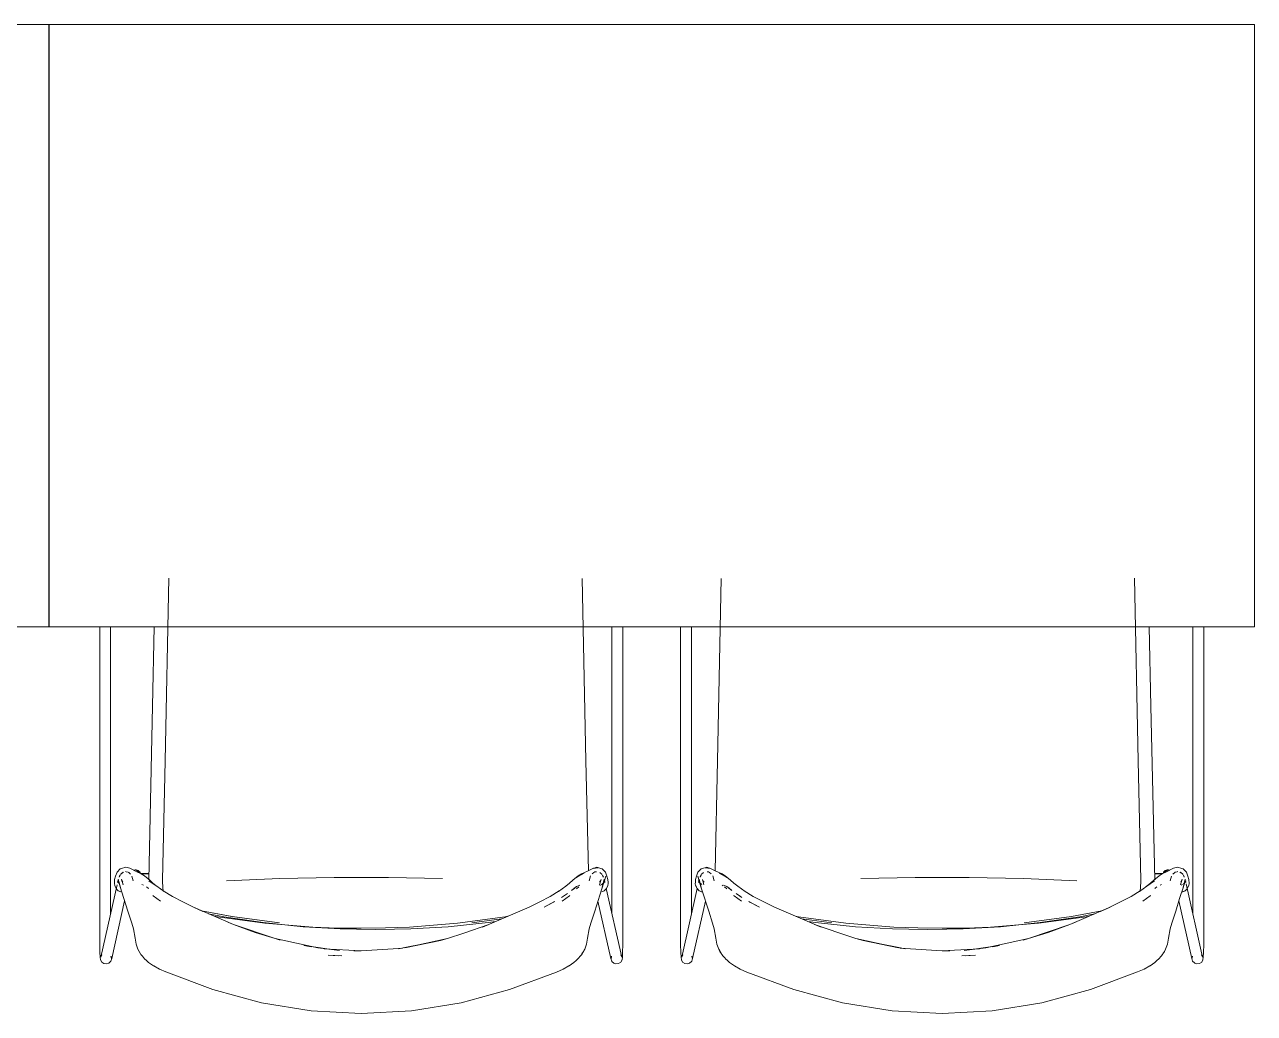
# Model space of a CAD drawing. Header units: millimetres. Extents: x 155927 to 326028, y -36033 to 97293.
# Drawn here: x 204777 to 206002, y 20146 to 21131 of the extents above; entities that cross this region are included whole.
import ezdxf

# ---------------------------------------------------------------- set-up
doc = ezdxf.new("R2010")
doc.units = ezdxf.units.MM
doc.header["$MEASUREMENT"] = 0
doc.layers.add('G-IMPT', color=8, linetype='CONTINUOUS', lineweight=9)
doc.layers.add('I-FURN', color=8, linetype='CONTINUOUS', lineweight=9)

msp = doc.modelspace()

# ---------------------------------------------------------------- linework, layer by layer
at = {"layer": 'G-IMPT'}
for p, q in [((204920.8, 20579.6), (204917.1, 20397.6)), ((205336, 20397.6), (205332.4, 20579.4)), ((205467, 20397.6), (205470.7, 20579.4)), ((205882.3, 20579.6), (205885.9, 20397.6)), ((204852, 20531.2), (204852, 20220.7)), ((204862.8, 20531.2), (204862.8, 20245.8)), ((204906.3, 20531.2), (204904.6, 20452.2)), ((205361.9, 20245.8), (205361.9, 20531.2)), ((205372.8, 20531.2), (205372.8, 20220.7)), ((205430.3, 20531.2), (205430.3, 20220.7)), ((205441.2, 20245.8), (205441.2, 20531.2)), ((205896.8, 20531.2), (205898.4, 20452.2)), ((205940.2, 20531.2), (205940.2, 20245.8)), ((205951.1, 20531.2), (205951.1, 20220.7)), ((204900.8, 20279.3), (204904.6, 20452.2)), ((205902.3, 20279.3), (205898.4, 20452.2)), ((204914.5, 20278.8), (204917.1, 20397.6)), ((205338.5, 20288.2), (205336, 20397.6)), ((205464.6, 20288.2), (205467, 20397.6)), ((205888.6, 20278.8), (205885.9, 20397.6)), ((204869.2, 20286.9), (204872.4, 20290)), ((204872.4, 20290), (204873.7, 20290.5)), ((204873.7, 20290.5), (204877.9, 20291.7)), ((204882, 20290.8), (204877.9, 20291.7)), ((204882, 20290.8), (204890.4, 20286.4)), ((205331.5, 20285.2), (205337.5, 20287.7)), ((205343.5, 20290.7), (205337.5, 20287.7)), ((205346.8, 20291.7), (205343.1, 20290.4)), ((205348.2, 20291.2), (205343.1, 20290.4)), ((205348.2, 20291.2), (205343.5, 20290.7)), ((205346.8, 20291.7), (205351, 20290.5)), ((205351, 20290.5), (205352.3, 20290)), ((205352.3, 20290), (205355.6, 20286.9)), ((205450.7, 20290), (205447.5, 20286.9)), ((205452.1, 20290.5), (205450.7, 20290)), ((205456.3, 20291.7), (205452.1, 20290.5)), ((205454.9, 20291.2), (205459.9, 20290.4)), ((205454.9, 20291.2), (205459.5, 20290.7)), ((205456.3, 20291.7), (205459.9, 20290.4)), ((205459.5, 20290.7), (205465.5, 20287.7)), ((205471.6, 20285.2), (205465.5, 20287.7)), ((205921.1, 20290.8), (205912.6, 20286.4)), ((205921.1, 20290.8), (205925.1, 20291.7)), ((205929.4, 20290.5), (205925.1, 20291.7)), ((205930.7, 20290), (205929.4, 20290.5)), ((205933.9, 20286.9), (205930.7, 20290)), ((204866.8, 20279.4), (204866.6, 20275.4)), ((204866.9, 20273.7), (204866.6, 20275.4)), ((204866.8, 20279.4), (204867.8, 20282.7)), ((204869.2, 20286.9), (204867.8, 20282.7)), ((204870.2, 20278.7), (204869.8, 20276.7)), ((204871.4, 20275.1), (204869.8, 20278.3)), ((204871.1, 20276.2), (204869.8, 20278.3)), ((204872.2, 20272.2), (204870.4, 20279.7)), ((204870.4, 20279.7), (204872.5, 20271.6)), ((204871.4, 20275.1), (204870.6, 20277.4)), ((204870.6, 20277.4), (204872.5, 20271.6)), ((204871.4, 20282.2), (204872.2, 20283.9)), ((204871.5, 20281.9), (204872.2, 20283.9)), ((204875.2, 20286.7), (204872.5, 20284.5)), ((204873.6, 20279.7), (204874.6, 20277.6)), ((204873.6, 20279.7), (204875.2, 20274.1)), ((204874.9, 20277.3), (204873.8, 20278.4)), ((204873.8, 20278.4), (204874.6, 20277.6)), ((204874.1, 20285.7), (204875.7, 20286.9)), ((204874.1, 20285.7), (204874.7, 20286.1)), ((204874.9, 20277.3), (204874.2, 20277.9)), ((204875.7, 20286.9), (204874.7, 20286.1)), ((204877.7, 20287.4), (204878.3, 20287.3)), ((204880.2, 20286.9), (204878.3, 20287.3)), ((204880.8, 20286.6), (204880.2, 20286.9)), ((204880.8, 20286.6), (204882.6, 20284.9)), ((204884, 20283), (204885.4, 20278.2)), ((204893.3, 20285.2), (204888.4, 20287.4)), ((204888.4, 20287.4), (204890.4, 20286.4)), ((204901, 20285.7), (204892.9, 20285.4)), ((204893.3, 20285.2), (204896.4, 20283.3)), ((204893.6, 20285), (204901, 20285.3)), ((204893.7, 20285), (204899.9, 20285.3)), ((204896.4, 20283.3), (204901.8, 20279)), ((204901, 20278.1), (204908.7, 20273)), ((204901, 20278.1), (204909.2, 20272.5)), ((204905, 20276), (204901.8, 20279)), ((204905, 20276), (204909.2, 20272.5)), ((204914.9, 20270.4), (204914.5, 20278.8)), ((204978.2, 20278.3), (205031.4, 20280.4)), ((205085.3, 20281.4), (205031.4, 20280.4)), ((205085.3, 20281.4), (205139.4, 20281.4)), ((205193.3, 20280.4), (205139.4, 20281.4)), ((205316, 20273), (205319.7, 20276)), ((205322.9, 20279), (205319.7, 20276)), ((205328.4, 20283.3), (205322.9, 20279)), ((205326, 20281.2), (205334.3, 20286)), ((205329.6, 20283.5), (205326, 20281.2)), ((205331.5, 20285.2), (205328.4, 20283.3)), ((205329.6, 20283.5), (205334.3, 20286)), ((205340.7, 20283.1), (205339.4, 20278.2)), ((205343.9, 20286.6), (205342.3, 20285.1)), ((205343.9, 20286.6), (205344.9, 20287.1)), ((205346.5, 20287.3), (205344.9, 20287.1)), ((205350.9, 20278.4), (205349.4, 20276.9)), ((205349.4, 20276.9), (205350.5, 20277.8)), ((205351.1, 20279.6), (205349.6, 20274.1)), ((205351.1, 20279.6), (205349.9, 20277.2)), ((205350.9, 20278.4), (205349.9, 20277.2)), ((205350, 20286.5), (205352.3, 20284.5)), ((205354.1, 20277.4), (205351.6, 20269.1)), ((205353.6, 20276.2), (205351.8, 20274.6)), ((205354.3, 20279.7), (205352.2, 20271.6)), ((205353.3, 20281.9), (205352.5, 20283.9)), ((205352.5, 20283.9), (205353.3, 20282.3)), ((205354.3, 20279.7), (205352.6, 20272.8)), ((205353.4, 20281.9), (205352.8, 20283.4)), ((205355.8, 20283), (205353.4, 20275.1)), ((205354.9, 20278.3), (205353.4, 20275.1)), ((205354.9, 20278.3), (205353.6, 20276.2)), ((205355.8, 20283), (205354.1, 20277.4)), ((205354.9, 20276.7), (205354.5, 20278.6)), ((205357, 20282.7), (205355.6, 20286.9)), ((205357, 20282.7), (205357.9, 20279.4)), ((205357.9, 20279.4), (205358.1, 20276.7)), ((205357.9, 20273.7), (205358.2, 20275.4)), ((205358.1, 20276.7), (205358.2, 20275.4)), ((205445, 20276.7), (205444.9, 20275.4)), ((205445.2, 20273.7), (205444.9, 20275.4)), ((205445.1, 20279.4), (205445, 20276.7)), ((205446.1, 20282.7), (205445.1, 20279.4)), ((205446.1, 20282.7), (205447.5, 20286.9)), ((205447.3, 20283), (205448.9, 20277.4)), ((205447.3, 20283), (205449.7, 20275.1)), ((205448.1, 20276.7), (205448.6, 20278.6)), ((205448.2, 20278.3), (205449.5, 20276.2)), ((205448.2, 20278.3), (205449.7, 20275.1)), ((205448.8, 20279.7), (205450.8, 20271.6)), ((205448.8, 20279.7), (205450.5, 20272.8)), ((205448.9, 20277.4), (205451.5, 20269.1)), ((205449.5, 20276.2), (205451.3, 20274.6)), ((205449.7, 20281.9), (205450.3, 20283.4)), ((205449.8, 20281.9), (205450.6, 20283.9)), ((205450.6, 20283.9), (205449.8, 20282.3)), ((205453.1, 20286.5), (205450.8, 20284.5)), ((205452, 20279.6), (205453.2, 20277.2)), ((205452, 20279.6), (205453.5, 20274.1)), ((205452.2, 20278.4), (205453.2, 20277.2)), ((205452.2, 20278.4), (205453.6, 20276.9)), ((205453.6, 20276.9), (205452.6, 20277.8)), ((205456.6, 20287.3), (205458.2, 20287.1)), ((205459.1, 20286.6), (205458.2, 20287.1)), ((205459.1, 20286.6), (205460.8, 20285.1)), ((205462.3, 20283.1), (205463.7, 20278.2)), ((205473.4, 20283.5), (205468.8, 20286)), ((205477.1, 20281.2), (205468.8, 20286)), ((205471.6, 20285.2), (205474.7, 20283.3)), ((205473.4, 20283.5), (205477.1, 20281.2)), ((205474.7, 20283.3), (205480.1, 20279)), ((205480.1, 20279), (205483.3, 20276)), ((205487.1, 20273), (205483.3, 20276)), ((205609.8, 20280.4), (205663.7, 20281.4)), ((205717.7, 20281.4), (205663.7, 20281.4)), ((205717.7, 20281.4), (205771.6, 20280.4)), ((205824.9, 20278.3), (205771.6, 20280.4)), ((205888.2, 20270.4), (205888.6, 20278.8)), ((205902.1, 20278.1), (205893.8, 20272.5)), ((205898.1, 20276), (205893.8, 20272.5)), ((205902.1, 20278.1), (205894.3, 20273)), ((205898.1, 20276), (205901.3, 20279)), ((205906.7, 20283.3), (205901.3, 20279)), ((205902.1, 20285.7), (205910.2, 20285.4)), ((205909.4, 20285), (205902.1, 20285.3)), ((205909.4, 20285), (205903.2, 20285.3)), ((205909.8, 20285.2), (205906.7, 20283.3)), ((205909.8, 20285.2), (205914.6, 20287.4)), ((205914.6, 20287.4), (205912.6, 20286.4)), ((205919, 20283), (205917.7, 20278.2)), ((205922.3, 20286.6), (205920.4, 20284.9)), ((205922.3, 20286.6), (205922.8, 20286.9)), ((205922.8, 20286.9), (205924.8, 20287.3)), ((205925.4, 20287.4), (205924.8, 20287.3)), ((205928.9, 20285.7), (205927.3, 20286.9)), ((205927.3, 20286.9), (205928.4, 20286.1)), ((205927.9, 20286.7), (205930.5, 20284.5)), ((205929.5, 20279.7), (205927.9, 20274.1)), ((205928.2, 20277.3), (205929.2, 20278.4)), ((205928.2, 20277.3), (205928.9, 20277.9)), ((205928.9, 20285.7), (205928.4, 20286.1)), ((205929.5, 20279.7), (205928.5, 20277.6)), ((205929.2, 20278.4), (205928.5, 20277.6)), ((205932.6, 20279.7), (205930.6, 20271.6)), ((205932.5, 20277.4), (205930.6, 20271.6)), ((205931.6, 20281.9), (205930.8, 20283.9)), ((205931.6, 20282.2), (205930.8, 20283.9)), ((205931.9, 20276.2), (205930.8, 20275.2)), ((205930.9, 20272.2), (205932.6, 20279.7)), ((205931.7, 20275.1), (205933.2, 20278.3)), ((205931.7, 20275.1), (205932.5, 20277.4)), ((205931.9, 20276.2), (205933.2, 20278.3)), ((205932.8, 20278.7), (205933.3, 20276.7)), ((205933.9, 20286.9), (205935.3, 20282.7)), ((205936.3, 20279.4), (205935.3, 20282.7)), ((205936.2, 20273.7), (205936.5, 20275.4)), ((205936.3, 20279.4), (205936.5, 20275.4)), ((204869.3, 20274.3), (204853, 20202.3)), ((204866.9, 20273.7), (204866.9, 20273.4)), ((204866.9, 20273.4), (204868.3, 20270.5)), ((204868.5, 20270.3), (204868.3, 20270.5)), ((204868.5, 20270.3), (204870.4, 20268.4)), ((204872.9, 20267.2), (204870.4, 20268.4)), ((204870.6, 20268.3), (204870.4, 20268.4)), ((204873, 20267.2), (204870.4, 20268.4)), ((204870.6, 20268.3), (204873, 20267.2)), ((204872.2, 20272.2), (204876, 20260.5)), ((204872.9, 20267.2), (204873, 20267.2)), ((204895.4, 20273.8), (204894, 20274.4)), ((204898.6, 20272.1), (204900.2, 20271)), ((204900.8, 20270.7), (204900.2, 20271)), ((204904.7, 20263.7), (204905.2, 20263.3)), ((204905.2, 20263.3), (204912.5, 20258)), ((204908.7, 20273), (204916.1, 20267.6)), ((204915.6, 20267.5), (204914.9, 20270.4)), ((204924.3, 20262.7), (204915.3, 20268.1)), ((204916.1, 20267.6), (204915.3, 20268.1)), ((205309.4, 20268.1), (205300.4, 20262.7)), ((205316, 20273), (205308.7, 20267.6)), ((205309.4, 20268.1), (205308.7, 20267.6)), ((205317.6, 20265.5), (205311.6, 20261.5)), ((205312.3, 20258), (205319.6, 20263.3)), ((205317.6, 20265.5), (205313.6, 20262.8)), ((205320.1, 20263.7), (205319.6, 20263.3)), ((205324.9, 20270.8), (205321.8, 20268.7)), ((205322.4, 20269.1), (205321.8, 20268.7)), ((205322.4, 20269.1), (205324.9, 20270.8)), ((205326.7, 20272.4), (205324, 20270.7)), ((205324.5, 20271), (205324, 20270.7)), ((205326.7, 20272.4), (205324.5, 20271)), ((205329.9, 20274), (205326.1, 20272.1)), ((205326.7, 20272.4), (205326.1, 20272.1)), ((205329.1, 20272.3), (205326.6, 20270.2)), ((205326.7, 20272.4), (205329.9, 20274)), ((205344.8, 20248), (205351.6, 20269.1)), ((205349.9, 20273.6), (205351.8, 20274.6)), ((205351.9, 20267.2), (205351.8, 20267.2)), ((205351.9, 20267.2), (205354.1, 20268.3)), ((205352.2, 20271.6), (205352.6, 20272.8)), ((205354.1, 20268.3), (205354.3, 20268.4)), ((205356.4, 20270.5), (205354.3, 20268.4)), ((205354.6, 20268.7), (205356.4, 20270.5)), ((205354.6, 20268.7), (205356.2, 20270.3)), ((205357.9, 20273.7), (205356.2, 20270.3)), ((205356.2, 20270.3), (205357.8, 20273.4)), ((205356.2, 20270.3), (205356.4, 20270.5)), ((205371.7, 20202.3), (205356.3, 20270.5)), ((205357.9, 20273.7), (205356.4, 20270.5)), ((205357.9, 20273.7), (205357.8, 20273.4)), ((205431.4, 20202.3), (205446.7, 20270.5)), ((205445.2, 20273.7), (205446.9, 20270.3)), ((205445.2, 20273.7), (205445.3, 20273.4)), ((205445.2, 20273.7), (205446.7, 20270.5)), ((205446.9, 20270.3), (205445.3, 20273.4)), ((205448.5, 20268.7), (205446.7, 20270.5)), ((205446.9, 20270.3), (205446.7, 20270.5)), ((205446.7, 20270.5), (205448.8, 20268.4)), ((205448.5, 20268.7), (205446.9, 20270.3)), ((205449, 20268.3), (205448.8, 20268.4)), ((205451.2, 20267.2), (205449, 20268.3)), ((205450.8, 20271.6), (205450.5, 20272.8)), ((205451.2, 20267.2), (205451.3, 20267.2)), ((205458.3, 20248), (205451.5, 20269.1)), ((205472.8, 20273.2), (205471.6, 20273.9)), ((205476.4, 20272.4), (205473.2, 20274)), ((205473.2, 20274), (205476.9, 20272.1)), ((205474, 20272.3), (205476.4, 20270.2)), ((205476.4, 20272.4), (205476.9, 20272.1)), ((205476.4, 20272.4), (205478.5, 20271)), ((205476.4, 20272.4), (205479.1, 20270.7)), ((205480.7, 20269.1), (205478.2, 20270.8)), ((205478.2, 20270.8), (205481.3, 20268.7)), ((205478.5, 20271), (205479.1, 20270.7)), ((205480.7, 20269.1), (205481.3, 20268.7)), ((205483, 20263.7), (205483.5, 20263.3)), ((205490.8, 20258), (205483.5, 20263.3)), ((205485.5, 20265.5), (205491.4, 20261.5)), ((205485.5, 20265.5), (205489.5, 20262.8)), ((205487.1, 20273), (205494.4, 20267.6)), ((205493.7, 20268.1), (205494.4, 20267.6)), ((205493.7, 20268.1), (205502.6, 20262.7)), ((205878.8, 20262.7), (205887.7, 20268.1)), ((205894.3, 20273), (205887, 20267.6)), ((205887, 20267.6), (205887.7, 20268.1)), ((205887.5, 20267.5), (205888.2, 20270.4)), ((205897.9, 20263.3), (205890.6, 20258)), ((205898.4, 20263.7), (205897.9, 20263.3)), ((205902.3, 20270.7), (205902.9, 20271)), ((205904.5, 20272.1), (205902.9, 20271)), ((205907.7, 20273.8), (205909.1, 20274.4)), ((205930.9, 20272.2), (205927, 20260.5)), ((205928.7, 20273.8), (205930.1, 20274.6)), ((205930.1, 20267.2), (205932.6, 20268.4)), ((205932.4, 20268.3), (205930.1, 20267.2)), ((205930.2, 20267.2), (205930.1, 20267.2)), ((205930.2, 20267.2), (205932.6, 20268.4)), ((205932.4, 20268.3), (205932.6, 20268.4)), ((205934.5, 20270.3), (205932.6, 20268.4)), ((205933.6, 20275.3), (205950, 20202.3)), ((205934.5, 20270.3), (205934.7, 20270.5)), ((205936.2, 20273.4), (205934.7, 20270.5)), ((205936.2, 20273.7), (205936.2, 20273.4)), ((204863.9, 20200.7), (204876.8, 20258.3)), ((204876, 20260.5), (204879.9, 20248)), ((204934.7, 20257.2), (204924.3, 20262.7)), ((204934.7, 20257.2), (204945.3, 20252)), ((204954.7, 20247.8), (204945.3, 20252)), ((204954.7, 20247.8), (204945.3, 20251.9)), ((204985.3, 20234.7), (204945.3, 20251.9)), ((205279.4, 20252), (205233, 20232.1)), ((205279.4, 20252), (205290, 20257.2)), ((205290, 20257.2), (205300.4, 20262.7)), ((205304.8, 20257.5), (205294.4, 20252)), ((205294.4, 20252), (205303.8, 20257)), ((205304.8, 20257.5), (205303.8, 20257)), ((205311.6, 20261.5), (205313.6, 20262.8)), ((205348, 20258.1), (205360.8, 20200.7)), ((205455.1, 20258.1), (205442.2, 20200.7)), ((205491.4, 20261.5), (205489.5, 20262.8)), ((205498.3, 20257.5), (205508.7, 20252)), ((205498.3, 20257.5), (205499.2, 20257)), ((205508.7, 20252), (205499.2, 20257)), ((205513.1, 20257.2), (205502.6, 20262.7)), ((205523.7, 20252), (205513.1, 20257.2)), ((205523.7, 20252), (205570.1, 20232.1)), ((205817.8, 20234.7), (205857.8, 20251.9)), ((205848.4, 20247.8), (205857.7, 20252)), ((205848.4, 20247.8), (205857.8, 20251.9)), ((205868.3, 20257.2), (205857.7, 20252)), ((205868.3, 20257.2), (205878.8, 20262.7)), ((205927, 20260.5), (205923.2, 20248)), ((205939.2, 20200.7), (205926.3, 20258.3)), ((204879.9, 20248), (204883.8, 20236)), ((204983.7, 20242.6), (204953.4, 20248.4)), ((204953.4, 20248.4), (204983.5, 20242.7)), ((204975.5, 20242.5), (204960.4, 20245.4)), ((204969.1, 20242.4), (204965.9, 20243)), ((205016.4, 20236), (204969.1, 20242.4)), ((204975.5, 20242.5), (205014.6, 20236.6)), ((205030.8, 20236.2), (204983.5, 20242.7)), ((204983.7, 20242.6), (205030.8, 20236.2)), ((205208.3, 20236), (205255.6, 20242.4)), ((205252, 20240.3), (205222.4, 20236.2)), ((205252, 20240.3), (205222.4, 20236.2)), ((205255.6, 20242.4), (205258.2, 20242.9)), ((205341, 20236), (205344.8, 20248)), ((205462.1, 20236), (205458.3, 20248)), ((205547.5, 20242.4), (205544.8, 20242.9)), ((205594.8, 20236), (205547.5, 20242.4)), ((205551, 20240.3), (205580.7, 20236.2)), ((205551.1, 20240.3), (205580.7, 20236.2)), ((205772.3, 20236.2), (205819.5, 20242.7)), ((205819.4, 20242.6), (205772.3, 20236.2)), ((205786.6, 20236), (205833.9, 20242.4)), ((205827.6, 20242.5), (205788.4, 20236.6)), ((205819.4, 20242.6), (205849.7, 20248.4)), ((205849.7, 20248.4), (205819.5, 20242.7)), ((205827.6, 20242.5), (205842.7, 20245.4)), ((205833.9, 20242.4), (205837.1, 20243)), ((205923.2, 20248), (205919.3, 20236)), ((204885.5, 20230.4), (204883.8, 20236)), ((204887.1, 20221.2), (204885.5, 20230.4)), ((204979.5, 20236.9), (204985.3, 20234.7)), ((204979.5, 20236.9), (204985.3, 20234.7)), ((204985.3, 20234.7), (205026.5, 20220.6)), ((204985.3, 20234.7), (205006.8, 20226.7)), ((204985.3, 20234.7), (205006.8, 20226.7)), ((205026.5, 20220.6), (205006.8, 20226.7)), ((205006.8, 20226.7), (205026.5, 20220.7)), ((205014.6, 20236.6), (205054.4, 20232.5)), ((205064.2, 20232.2), (205016.4, 20236)), ((205054.4, 20232.5), (205091.5, 20230.4)), ((205064.2, 20232.2), (205088.3, 20231.2)), ((205088.3, 20231.2), (205112.4, 20230.9)), ((205091.5, 20230.4), (205107.7, 20230.1)), ((205107.7, 20230.1), (205126.6, 20229.7)), ((205112.4, 20230.9), (205136.5, 20231.3)), ((205145.4, 20230.1), (205126.6, 20229.7)), ((205160.5, 20232.2), (205136.5, 20231.3)), ((205145.4, 20230.1), (205161.7, 20230.4)), ((205208.3, 20236), (205160.5, 20232.2)), ((205198.8, 20232.5), (205161.7, 20230.4)), ((205198.8, 20232.5), (205238.6, 20236.6)), ((205214.4, 20226.1), (205239.4, 20234.7)), ((205239.4, 20234.7), (205233, 20232.1)), ((205246.2, 20237.8), (205238.6, 20236.6)), ((205339.3, 20230.4), (205337.7, 20221.2)), ((205339.3, 20230.4), (205341, 20236)), ((205463.8, 20230.4), (205462.1, 20236)), ((205463.8, 20230.4), (205465.4, 20221.2)), ((205556.9, 20237.8), (205564.5, 20236.6)), ((205588.7, 20226.1), (205563.6, 20234.7)), ((205563.6, 20234.7), (205570.1, 20232.1)), ((205604.3, 20232.5), (205564.5, 20236.6)), ((205594.8, 20236), (205642.6, 20232.2)), ((205604.3, 20232.5), (205641.3, 20230.4)), ((205657.6, 20230.1), (205641.3, 20230.4)), ((205642.6, 20232.2), (205666.6, 20231.3)), ((205657.6, 20230.1), (205676.5, 20229.7)), ((205690.7, 20230.9), (205666.6, 20231.3)), ((205695.3, 20230.1), (205676.5, 20229.7)), ((205714.8, 20231.2), (205690.7, 20230.9)), ((205711.6, 20230.4), (205695.3, 20230.1)), ((205748.7, 20232.5), (205711.6, 20230.4)), ((205738.8, 20232.2), (205714.8, 20231.2)), ((205738.8, 20232.2), (205786.6, 20236)), ((205788.4, 20236.6), (205748.7, 20232.5)), ((205817.8, 20234.7), (205776.6, 20220.6)), ((205776.6, 20220.6), (205796.3, 20226.7)), ((205796.3, 20226.7), (205776.6, 20220.7)), ((205817.8, 20234.7), (205796.3, 20226.7)), ((205817.8, 20234.7), (205796.3, 20226.7)), ((205823.5, 20236.9), (205817.8, 20234.7)), ((205823.5, 20236.9), (205817.8, 20234.7)), ((205916, 20221.2), (205917.6, 20230.4)), ((205917.6, 20230.4), (205919.3, 20236)), ((204852, 20214.5), (204852, 20220.7)), ((204852, 20214.5), (204852.2, 20207.3)), ((204887.1, 20221.2), (204888.2, 20215.1)), ((204890, 20210.2), (204888.2, 20215.1)), ((205031.7, 20219.2), (205026.5, 20220.7)), ((205069, 20211.3), (205026.5, 20220.6)), ((205026.5, 20220.6), (205031.7, 20219.2)), ((205155.7, 20211.7), (205191.2, 20218.7)), ((205198.3, 20220.6), (205155.8, 20211.3)), ((205191.2, 20218.7), (205155.8, 20211.3)), ((205191.2, 20218.7), (205198.2, 20220.9)), ((205198.3, 20220.6), (205191.2, 20218.7)), ((205214.4, 20226.1), (205198.2, 20220.9)), ((205336.6, 20215.1), (205334.8, 20210.2)), ((205337.7, 20221.2), (205336.6, 20215.1)), ((205372.6, 20207.3), (205372.7, 20214.5)), ((205372.8, 20220.7), (205372.7, 20214.5)), ((205430.3, 20220.7), (205430.3, 20214.5)), ((205430.5, 20207.3), (205430.3, 20214.5)), ((205465.4, 20221.2), (205466.5, 20215.1)), ((205466.5, 20215.1), (205468.3, 20210.2)), ((205588.7, 20226.1), (205604.9, 20220.9)), ((205604.8, 20220.6), (205611.9, 20218.7)), ((205604.8, 20220.6), (205647.3, 20211.3)), ((205611.9, 20218.7), (205604.9, 20220.9)), ((205647.4, 20211.7), (205611.9, 20218.7)), ((205611.9, 20218.7), (205647.3, 20211.3)), ((205734.1, 20211.3), (205776.6, 20220.6)), ((205771.4, 20219.2), (205776.6, 20220.7)), ((205776.6, 20220.6), (205771.4, 20219.2)), ((205913.1, 20210.2), (205914.9, 20215.1)), ((205916, 20221.2), (205914.9, 20215.1)), ((205951.1, 20214.5), (205950.9, 20207.3)), ((205951.1, 20214.5), (205951.1, 20220.7)), ((204852.2, 20207.3), (204852.4, 20202)), ((204852.4, 20202), (204852.8, 20199.6)), ((204853, 20202.3), (204854.1, 20204.5)), ((204853.9, 20204.2), (204854.1, 20204.5)), ((204863.2, 20203.1), (204863.6, 20200.5)), ((204863.3, 20202.8), (204863.6, 20200.5)), ((204890, 20210.2), (204891.2, 20207.9)), ((204892.7, 20205.4), (204891.2, 20207.9)), ((204893, 20204.9), (204892.7, 20205.4)), ((204893, 20204.9), (204894.5, 20203)), ((204894.5, 20203), (204896.7, 20200.5)), ((205055.2, 20213.8), (205062.4, 20212.5)), ((205055.2, 20213.8), (205069.3, 20211.7)), ((205069, 20211.3), (205090.6, 20208.9)), ((205069, 20211.3), (205080.3, 20210)), ((205069.3, 20211.7), (205080.3, 20210)), ((205112.4, 20208.3), (205075.4, 20210.6)), ((205075.4, 20210.6), (205080.3, 20210)), ((205089.5, 20203.6), (205079.3, 20204.1)), ((205079.3, 20204.1), (205092.9, 20203.4)), ((205090.6, 20208.9), (205080.3, 20210)), ((205112.4, 20208.3), (205104.9, 20208.4)), ((205112.4, 20208.3), (205104.9, 20208.4)), ((205149.3, 20210.8), (205112.4, 20208.3)), ((205149.3, 20210.6), (205155.7, 20211.7)), ((205149.3, 20210.8), (205153.5, 20211.1)), ((205149.3, 20210.6), (205152.8, 20211)), ((205330.3, 20203), (205328.5, 20201.1)), ((205331.8, 20204.9), (205330.3, 20203)), ((205331.8, 20204.9), (205334.8, 20210.2)), ((205334.2, 20209.2), (205331.8, 20204.9)), ((205331.8, 20204.9), (205332, 20205.4)), ((205332, 20205.4), (205333.6, 20207.9)), ((205333.6, 20207.9), (205334.8, 20210.2)), ((205334.2, 20209.2), (205334.8, 20210.2)), ((205361.6, 20203.1), (205361.1, 20200.5)), ((205361.4, 20202.8), (205361.1, 20200.5)), ((205371.7, 20202.3), (205370.7, 20204.4)), ((205370.7, 20204.4), (205370.9, 20204.2)), ((205372, 20199.6), (205372.3, 20202)), ((205372.3, 20202), (205372.6, 20207.3)), ((205430.8, 20202), (205430.5, 20207.3)), ((205431.1, 20199.6), (205430.8, 20202)), ((205431.4, 20202.3), (205432.4, 20204.4)), ((205432.4, 20204.4), (205432.2, 20204.2)), ((205441.5, 20203.1), (205442, 20200.5)), ((205441.6, 20202.8), (205442, 20200.5)), ((205468.9, 20209.2), (205468.3, 20210.2)), ((205471.3, 20204.9), (205468.3, 20210.2)), ((205469.5, 20207.9), (205468.3, 20210.2)), ((205468.9, 20209.2), (205471.3, 20204.9)), ((205471, 20205.4), (205469.5, 20207.9)), ((205471.3, 20204.9), (205471, 20205.4)), ((205471.3, 20204.9), (205472.8, 20203)), ((205472.8, 20203), (205474.5, 20201.1)), ((205653.8, 20210.6), (205647.4, 20211.7)), ((205653.8, 20210.8), (205648.4, 20211.2)), ((205653.8, 20210.6), (205650.3, 20211)), ((205653.8, 20210.8), (205690.7, 20208.3)), ((205690.7, 20208.3), (205727.7, 20210.6)), ((205690.7, 20208.3), (205698.2, 20208.4)), ((205690.7, 20208.3), (205698.2, 20208.4)), ((205723.8, 20204.1), (205710.2, 20203.4)), ((205734.1, 20211.3), (205712.5, 20208.9)), ((205712.5, 20208.9), (205722.7, 20210)), ((205713.6, 20203.6), (205723.8, 20204.1)), ((205733.8, 20211.7), (205722.7, 20210)), ((205734.1, 20211.3), (205722.7, 20210)), ((205727.7, 20210.6), (205722.7, 20210)), ((205747.9, 20213.8), (205733.8, 20211.7)), ((205747.9, 20213.8), (205741.2, 20212.6)), ((205908.6, 20203), (205906.4, 20200.5)), ((205910.1, 20204.9), (205908.6, 20203)), ((205910.1, 20204.9), (205910.4, 20205.4)), ((205910.4, 20205.4), (205911.9, 20207.9)), ((205913.1, 20210.2), (205911.9, 20207.9)), ((205939.9, 20203.1), (205939.4, 20200.5)), ((205939.8, 20202.8), (205939.4, 20200.5)), ((205950, 20202.3), (205949, 20204.5)), ((205949.2, 20204.2), (205949, 20204.5)), ((205950.6, 20202), (205950.3, 20199.6)), ((205950.9, 20207.3), (205950.6, 20202)), ((204852.8, 20199.6), (204854, 20197.3)), ((204854, 20197.3), (204856.1, 20195.8)), ((204858.8, 20195.4), (204856.1, 20195.8)), ((204858.8, 20195.4), (204860.9, 20196.1)), ((204861.3, 20196.5), (204860.9, 20196.1)), ((204861.3, 20196.5), (204863.1, 20198.2)), ((204863.1, 20198.2), (204862.8, 20197.9)), ((204863.9, 20200.7), (204863.1, 20198.2)), ((204896.7, 20200.5), (204898.5, 20198.7)), ((204900.6, 20197), (204898.5, 20198.7)), ((204905.5, 20193.6), (204900.6, 20197)), ((204905.5, 20193.6), (204905.8, 20193.4)), ((204911.4, 20190.2), (204905.8, 20193.4)), ((204917.8, 20187.4), (204911.4, 20190.2)), ((205306.8, 20187.3), (205313.3, 20190.2)), ((205318.9, 20193.4), (205313.3, 20190.2)), ((205318.9, 20193.4), (205319.2, 20193.6)), ((205324.1, 20197), (205319.2, 20193.6)), ((205324.1, 20197), (205326.2, 20198.7)), ((205328, 20200.5), (205326.2, 20198.7)), ((205328, 20200.5), (205328.5, 20201.1)), ((205360.8, 20200.7), (205361.7, 20198.2)), ((205361.7, 20198.2), (205361.9, 20197.9)), ((205363.8, 20196.1), (205361.9, 20197.9)), ((205363.8, 20196.1), (205365.9, 20195.4)), ((205368.6, 20195.8), (205365.9, 20195.4)), ((205370.7, 20197.3), (205368.6, 20195.8)), ((205372, 20199.6), (205370.7, 20197.3)), ((205431.1, 20199.6), (205432.3, 20197.3)), ((205432.3, 20197.3), (205434.5, 20195.8)), ((205434.5, 20195.8), (205437.1, 20195.4)), ((205439.3, 20196.1), (205437.1, 20195.4)), ((205439.3, 20196.1), (205441.1, 20197.9)), ((205441.4, 20198.2), (205441.1, 20197.9)), ((205442.2, 20200.7), (205441.4, 20198.2)), ((205475, 20200.5), (205474.5, 20201.1)), ((205475, 20200.5), (205476.9, 20198.7)), ((205479, 20197), (205476.9, 20198.7)), ((205479, 20197), (205483.8, 20193.6)), ((205484.1, 20193.4), (205483.8, 20193.6)), ((205484.1, 20193.4), (205489.7, 20190.2)), ((205496.2, 20187.3), (205489.7, 20190.2)), ((205885.3, 20187.4), (205891.7, 20190.2)), ((205891.7, 20190.2), (205897.3, 20193.4)), ((205897.6, 20193.6), (205897.3, 20193.4)), ((205897.6, 20193.6), (205902.4, 20197)), ((205902.4, 20197), (205904.5, 20198.7)), ((205906.4, 20200.5), (205904.5, 20198.7)), ((205939.2, 20200.7), (205940, 20198.2)), ((205941.8, 20196.5), (205940, 20198.2)), ((205940, 20198.2), (205940.3, 20197.9)), ((205941.8, 20196.5), (205942.1, 20196.1)), ((205944.3, 20195.4), (205942.1, 20196.1)), ((205944.3, 20195.4), (205946.9, 20195.8)), ((205949.1, 20197.3), (205946.9, 20195.8)), ((205950.3, 20199.6), (205949.1, 20197.3)), ((204964.6, 20169.8), (204917.8, 20187.4)), ((205260.1, 20169.8), (205306.8, 20187.3)), ((205543, 20169.8), (205496.2, 20187.3)), ((205838.4, 20169.8), (205885.3, 20187.4)), ((205013.1, 20156.8), (204964.6, 20169.8)), ((205260.1, 20169.8), (205211.7, 20156.8)), ((205543, 20169.8), (205591.4, 20156.8)), ((205790, 20156.8), (205838.4, 20169.8)), ((205013.1, 20156.8), (205062.5, 20148.7)), ((205211.7, 20156.8), (205162.3, 20148.7)), ((205591.4, 20156.8), (205640.8, 20148.7)), ((205790, 20156.8), (205740.6, 20148.7)), ((205112.4, 20146.1), (205062.5, 20148.7)), ((205112.4, 20146.1), (205162.3, 20148.7)), ((205690.7, 20146.1), (205640.8, 20148.7)), ((205690.7, 20146.1), (205740.6, 20148.7))]:
    msp.add_line(p, q, dxfattribs=at)
at = {"layer": 'I-FURN'}
for p, q in [((204801.7, 21131.2), (203601.6, 21131.2)), ((206001.5, 21131.2), (204801.4, 21131.2)), ((204801.4, 21131.2), (204801.4, 20531.2)), ((204801.7, 20531.2), (204801.7, 21131.2)), ((206001.5, 20531.2), (206001.5, 21131.2)), ((203601.6, 20531.2), (204801.7, 20531.2)), ((204801.4, 20531.2), (206001.5, 20531.2)), ((204885.6, 20288.7), (204887.1, 20289.2)), ((204887.1, 20289.2), (204888.3, 20289.2)), ((204892.2, 20286.7), (204887.1, 20289.2)), ((204887.1, 20289.2), (204891.4, 20287.6)), ((204887.1, 20289.2), (204889.4, 20288.9)), ((204887.1, 20289.2), (204890.4, 20288.4)), ((204888.3, 20289.2), (204889.4, 20288.9)), ((204889.4, 20288.9), (204890.4, 20288.4)), ((204891.4, 20287.6), (204890.4, 20288.4)), ((204892.2, 20286.7), (204891.4, 20287.6)), ((205910.9, 20286.7), (205916, 20289.2)), ((205910.9, 20286.7), (205911.7, 20287.6)), ((205916, 20289.2), (205911.7, 20287.6)), ((205911.7, 20287.6), (205912.6, 20288.4)), ((205916, 20289.2), (205912.6, 20288.4)), ((205913.7, 20288.9), (205912.6, 20288.4)), ((205914.8, 20289.2), (205913.7, 20288.9)), ((205916, 20289.2), (205913.7, 20288.9)), ((205916, 20289.2), (205914.8, 20289.2)), ((205917.5, 20288.7), (205916, 20289.2)), ((204892.2, 20286.7), (204888.4, 20287.4)), ((204892.2, 20286.7), (204889.6, 20286.9)), ((204892.2, 20286.7), (204890.1, 20286.7)), ((204892.2, 20286.7), (204890.5, 20286.5)), ((204892.2, 20286.7), (204890.7, 20286.4)), ((204892.2, 20286.7), (204892.4, 20285.5)), ((205910.9, 20286.7), (205910.7, 20285.5)), ((205910.9, 20286.7), (205914.7, 20287.4)), ((205910.9, 20286.7), (205913.5, 20286.9)), ((205910.9, 20286.7), (205912.3, 20286.4)), ((205910.9, 20286.7), (205913, 20286.7)), ((205910.9, 20286.7), (205912.6, 20286.5))]:
    msp.add_line(p, q, dxfattribs=at)

doc.saveas('drawing.dxf')
